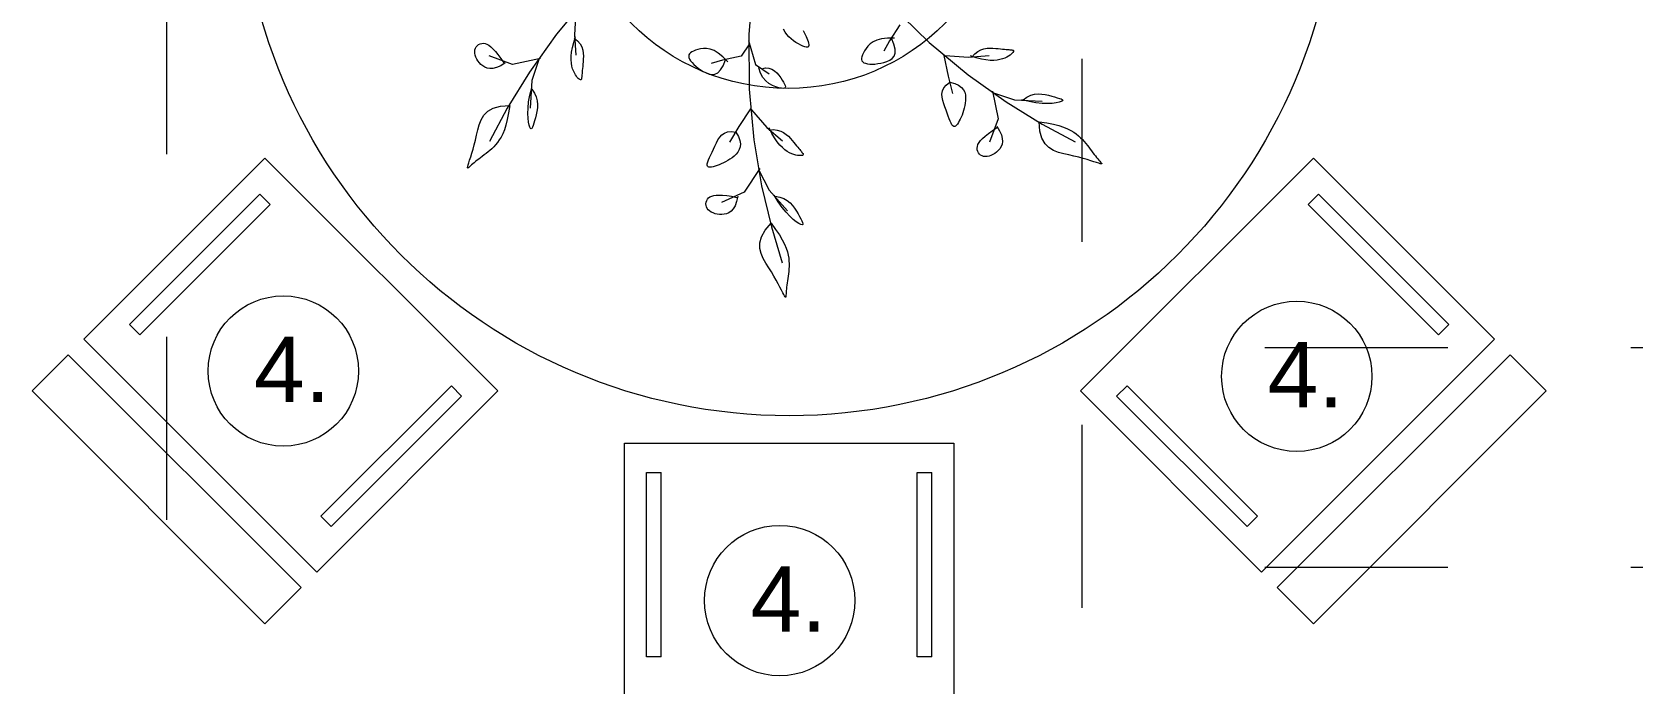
# Model space of a CAD drawing. Header units: centimetres. Extents: x -26724 to 60145, y -23645 to 6771.
# Drawn here: x -19328.5 to -19109.8, y 5575 to 5664.1 of the extents above; entities that cross this region are included whole.
import ezdxf

# ---------------------------------------------------------------- set-up
doc = ezdxf.new("R2010")
doc.units = ezdxf.units.CM
for name, pattern in [('AUSGEZOGEN', [0]), ('DALEKOVOD_VN', [5, 2.5, -2.5]), ('PUNKT2_S9', [0.35, 0.15, -0.1, 0, -0.1])]:
    doc.linetypes.add(name, pattern=pattern)
doc.layers.add('3.IZGLED 2', color=7, linetype='Continuous', lineweight=9, true_color=0x4a4a4a)
for name, color, linetype, lineweight in [('4.KOTE', 88, 'Continuous', 15), ('Moebel', 252, 'PUNKT2_S9', 13), ('namestaj', 8, 'Continuous', 9), ('namjestaj', 150, 'Continuous', 5)]:
    doc.layers.add(name, color=color, linetype=linetype, lineweight=lineweight)
doc.layers.add('pozicije', color=7, linetype='Continuous')
doc.styles.add('0.15', font='arial.ttf', dxfattribs={"height": 0.15})
doc.styles.get("Standard").update_dxf_attribs({"font": 'calibri.ttf'})
doc.dimstyles.new('ja 1 50', dxfattribs={"dimtxt": 10, "dimasz": 5, "dimexe": 5, "dimexo": 5, "dimgap": 1, "dimtad": 1, "dimdec": 0, "dimtxsty": 'Standard', "dimblk": 'ARCHTICK', "dimcen": 2.5, "dimclrd": 256, "dimclrt": 7, "dimadec": 0, "dimazin": 0, "dimtfac": 1, "dimtdec": 0, "dimtix": 1, "dimtmove": 1, "dimatfit": 3, "dimldrblk": 'ARCHTICK', "dimfxl": 10, "dimfxlon": 1, "dimlwd": 0, "dimlwe": 9, "dimarcsym": 0})

# ---------------------------------------------------------------- blocks, each defined once
blk = doc.blocks.new('ggggt')
at = {"layer": 'Moebel', "color": 91, "linetype": 'AUSGEZOGEN', "lineweight": 18, "transparency": 33554687}
for p, q in [((1563.01, 1975.21, 13.5), (1562.36, 1967.21, 13.5)), ((1540.55, 1972.59, 13.5), (1536.11, 1967.26, 13.5)), ((1581.66, 1971.36, 13.5), (1586.99, 1966.12, 13.5)), ((1538.76, 1970.37, 13.5), (1538.56, 1967.17, 13.5)), ((1583.01, 1968.54, 13.5), (1581.61, 1966.33, 13.5)), ((1536.11, 1967.26, 13.5), (1532.41, 1962.06, 13.5)), ((1538.28, 1965.44, 13.5), (1538.46, 1966.14, 13.5)), ((1538.46, 1966.14, 13.5), (1538.72, 1966.92, 13.5)), ((1538.52, 1966.72, 13.5), (1538.98, 1966.34, 13.5)), ((1538.56, 1967.17, 13.5), (1538.76, 1964.38, 13.5)), ((1538.98, 1966.34, 13.5), (1539.32, 1965.93, 13.5)), ((1562.31, 1966.38, 13.5), (1563.3, 1963.13, 13.5)), ((1562.36, 1967.21, 13.5), (1562.43, 1959.74, 13.5)), ((1567.33, 1967.54, 13.5), (1567.12, 1967.92, 13.5)), ((1567.57, 1967.2, 13.5), (1567.33, 1967.54, 13.5)), ((1567.85, 1966.91, 13.5), (1567.57, 1967.2, 13.5)), ((1568.16, 1966.63, 13.5), (1567.85, 1966.91, 13.5)), ((1568.49, 1966.37, 13.5), (1568.16, 1966.63, 13.5)), ((1568.82, 1966.13, 13.5), (1568.49, 1966.37, 13.5)), ((1569.15, 1965.92, 13.5), (1568.82, 1966.13, 13.5)), ((1569.8, 1967.77, 13.5), (1569.94, 1967.49, 13.5)), ((1569.94, 1967.49, 13.5), (1570.07, 1967.22, 13.5)), ((1570.07, 1967.22, 13.5), (1570.19, 1966.96, 13.5)), ((1570.19, 1966.96, 13.5), (1570.29, 1966.71, 13.5)), ((1570.29, 1966.71, 13.5), (1570.39, 1966.47, 13.5)), ((1570.39, 1966.47, 13.5), (1570.47, 1966.25, 13.5)), ((1570.47, 1966.25, 13.5), (1570.53, 1966.05, 13.5)), ((1579.35, 1966.22, 13.5), (1578.94, 1965.94, 13.5)), ((1579.86, 1966.46, 13.5), (1579.35, 1966.22, 13.5)), ((1580.51, 1966.63, 13.5), (1579.86, 1966.46, 13.5)), ((1581.3, 1966.72, 13.5), (1580.51, 1966.63, 13.5)), ((1581.61, 1966.33, 13.5), (1580.81, 1964.93, 13.5)), ((1582.26, 1966.7, 13.5), (1581.3, 1966.72, 13.5)), ((1582.2, 1965.88, 13.5), (1581.86, 1966.7, 13.5)), ((1586.99, 1966.12, 13.5), (1592.32, 1961.68, 13.5)), ((1524.95, 1964.89, 13.5), (1524.97, 1965.12, 13.5)), ((1524.96, 1964.64, 13.5), (1524.95, 1964.89, 13.5)), ((1525.01, 1964.39, 13.5), (1524.96, 1964.64, 13.5)), ((1524.97, 1965.12, 13.5), (1525.04, 1965.34, 13.5)), ((1525.1, 1964.12, 13.5), (1525.01, 1964.39, 13.5)), ((1525.04, 1965.34, 13.5), (1525.15, 1965.53, 13.5)), ((1525.23, 1963.86, 13.5), (1525.1, 1964.12, 13.5)), ((1525.15, 1965.53, 13.5), (1525.3, 1965.7, 13.5)), ((1525.38, 1963.61, 13.5), (1525.23, 1963.86, 13.5)), ((1525.3, 1965.7, 13.5), (1525.47, 1965.83, 13.5)), ((1525.47, 1965.83, 13.5), (1525.67, 1965.93, 13.5)), ((1525.67, 1965.93, 13.5), (1525.89, 1965.99, 13.5)), ((1525.89, 1965.99, 13.5), (1526.12, 1966.01, 13.5)), ((1526.12, 1966.01, 13.5), (1526.36, 1965.97, 13.5)), ((1526.36, 1965.97, 13.5), (1526.61, 1965.89, 13.5)), ((1526.61, 1965.89, 13.5), (1526.86, 1965.75, 13.5)), ((1526.86, 1965.75, 13.5), (1527.14, 1965.54, 13.5)), ((1530.11, 1963.13, 13.5), (1526.91, 1964.32, 13.5)), ((1527.14, 1965.54, 13.5), (1527.43, 1965.27, 13.5)), ((1527.43, 1965.27, 13.5), (1527.75, 1964.91, 13.5)), ((1527.75, 1964.91, 13.5), (1528.1, 1964.48, 13.5)), ((1528.1, 1964.48, 13.5), (1528.48, 1963.95, 13.5)), ((1528.48, 1963.95, 13.5), (1528.91, 1963.33, 13.5)), ((1533.92, 1963.93, 13.5), (1530.11, 1963.13, 13.5)), ((1533.72, 1963.93, 13.5), (1532.72, 1960.93, 13.5)), ((1538.1, 1963.74, 13.5), (1538.11, 1964.24, 13.5)), ((1538.11, 1964.24, 13.5), (1538.17, 1964.8, 13.5)), ((1538.17, 1964.8, 13.5), (1538.28, 1965.44, 13.5)), ((1539.32, 1965.93, 13.5), (1539.55, 1965.51, 13.5)), ((1539.55, 1965.51, 13.5), (1539.69, 1965.08, 13.5)), ((1539.69, 1965.08, 13.5), (1539.76, 1964.66, 13.5)), ((1539.76, 1964.66, 13.5), (1539.78, 1964.24, 13.5)), ((1539.78, 1964.24, 13.5), (1539.77, 1963.85, 13.5)), ((1554.18, 1964.44, 13.5), (1554.16, 1964.27, 13.5)), ((1554.16, 1964.27, 13.5), (1554.19, 1964.08, 13.5)), ((1554.26, 1964.59, 13.5), (1554.18, 1964.44, 13.5)), ((1554.19, 1964.08, 13.5), (1554.28, 1963.86, 13.5)), ((1554.39, 1964.72, 13.5), (1554.26, 1964.59, 13.5)), ((1554.28, 1963.86, 13.5), (1554.42, 1963.63, 13.5)), ((1554.58, 1964.84, 13.5), (1554.39, 1964.72, 13.5)), ((1554.81, 1964.95, 13.5), (1554.58, 1964.84, 13.5)), ((1555.08, 1965.06, 13.5), (1554.81, 1964.95, 13.5)), ((1555.4, 1965.15, 13.5), (1555.08, 1965.06, 13.5)), ((1555.76, 1965.24, 13.5), (1555.4, 1965.15, 13.5)), ((1556.17, 1965.29, 13.5), (1555.76, 1965.24, 13.5)), ((1556.61, 1965.29, 13.5), (1556.17, 1965.29, 13.5)), ((1557.1, 1965.21, 13.5), (1556.61, 1965.29, 13.5)), ((1557.63, 1965.01, 13.5), (1557.1, 1965.21, 13.5)), ((1558.21, 1964.68, 13.5), (1557.63, 1965.01, 13.5)), ((1558.83, 1964.18, 13.5), (1558.21, 1964.68, 13.5)), ((1561.32, 1964.26, 13.5), (1558.77, 1963.69, 13.5)), ((1559.49, 1963.49, 13.5), (1558.83, 1964.18, 13.5)), ((1562.45, 1965.96, 13.5), (1561.32, 1964.26, 13.5)), ((1569.46, 1965.75, 13.5), (1569.15, 1965.92, 13.5)), ((1569.75, 1965.61, 13.5), (1569.46, 1965.75, 13.5)), ((1570.01, 1965.51, 13.5), (1569.75, 1965.61, 13.5)), ((1570.22, 1965.46, 13.5), (1570.01, 1965.51, 13.5)), ((1570.38, 1965.46, 13.5), (1570.22, 1965.46, 13.5)), ((1570.49, 1965.5, 13.5), (1570.38, 1965.46, 13.5)), ((1570.55, 1965.59, 13.5), (1570.49, 1965.5, 13.5)), ((1570.53, 1966.05, 13.5), (1570.57, 1965.86, 13.5)), ((1570.58, 1965.71, 13.5), (1570.55, 1965.59, 13.5)), ((1570.57, 1965.86, 13.5), (1570.58, 1965.71, 13.5)), ((1577.82, 1964.18, 13.5), (1577.78, 1963.97, 13.5)), ((1577.78, 1963.97, 13.5), (1577.78, 1963.78, 13.5)), ((1577.91, 1964.42, 13.5), (1577.82, 1964.18, 13.5)), ((1578.03, 1964.69, 13.5), (1577.91, 1964.42, 13.5)), ((1578.19, 1964.98, 13.5), (1578.03, 1964.69, 13.5)), ((1578.39, 1965.3, 13.5), (1578.19, 1964.98, 13.5)), ((1578.63, 1965.62, 13.5), (1578.39, 1965.3, 13.5)), ((1578.94, 1965.94, 13.5), (1578.63, 1965.62, 13.5)), ((1581.64, 1963.7, 13.5), (1581.97, 1963.94, 13.5)), ((1581.97, 1963.94, 13.5), (1582.22, 1964.26, 13.5)), ((1582.36, 1965.21, 13.5), (1582.2, 1965.88, 13.5)), ((1582.22, 1964.26, 13.5), (1582.36, 1964.68, 13.5)), ((1582.36, 1964.68, 13.5), (1582.36, 1965.21, 13.5)), ((1589, 1964.33, 13.5), (1589.6, 1961.53, 13.5)), ((1589.2, 1964.33, 13.5), (1592.4, 1964.13, 13.5)), ((1592.4, 1964.13, 13.5), (1595.2, 1964.33, 13.5)), ((1593.43, 1964.04, 13.5), (1592.65, 1964.3, 13.5)), ((1592.85, 1964.1, 13.5), (1593.24, 1964.56, 13.5)), ((1593.24, 1964.56, 13.5), (1593.65, 1964.89, 13.5)), ((1594.14, 1963.86, 13.5), (1593.43, 1964.04, 13.5)), ((1593.65, 1964.89, 13.5), (1594.07, 1965.12, 13.5)), ((1594.07, 1965.12, 13.5), (1594.49, 1965.26, 13.5)), ((1594.49, 1965.26, 13.5), (1594.92, 1965.34, 13.5)), ((1594.92, 1965.34, 13.5), (1595.33, 1965.36, 13.5)), ((1595.33, 1965.36, 13.5), (1595.73, 1965.35, 13.5)), ((1595.73, 1965.35, 13.5), (1596.1, 1965.32, 13.5)), ((1596.1, 1965.32, 13.5), (1596.44, 1965.29, 13.5)), ((1596.44, 1965.29, 13.5), (1596.75, 1965.26, 13.5)), ((1597.03, 1963.88, 13.5), (1596.68, 1963.78, 13.5)), ((1596.75, 1965.26, 13.5), (1597.03, 1965.23, 13.5)), ((1597.03, 1965.23, 13.5), (1597.28, 1965.21, 13.5)), ((1597.34, 1964, 13.5), (1597.03, 1963.88, 13.5)), ((1597.28, 1965.21, 13.5), (1597.51, 1965.18, 13.5)), ((1597.62, 1964.12, 13.5), (1597.34, 1964, 13.5)), ((1597.51, 1965.18, 13.5), (1597.71, 1965.16, 13.5)), ((1597.85, 1964.26, 13.5), (1597.62, 1964.12, 13.5)), ((1597.71, 1965.16, 13.5), (1597.89, 1965.15, 13.5)), ((1598.06, 1964.39, 13.5), (1597.85, 1964.26, 13.5)), ((1597.89, 1965.15, 13.5), (1598.05, 1965.13, 13.5)), ((1598.05, 1965.13, 13.5), (1598.19, 1965.12, 13.5)), ((1598.22, 1964.53, 13.5), (1598.06, 1964.39, 13.5)), ((1598.19, 1965.12, 13.5), (1598.31, 1965.11, 13.5)), ((1598.35, 1964.65, 13.5), (1598.22, 1964.53, 13.5)), ((1598.31, 1965.11, 13.5), (1598.41, 1965.09, 13.5)), ((1598.45, 1964.77, 13.5), (1598.35, 1964.65, 13.5)), ((1598.41, 1965.09, 13.5), (1598.48, 1965.07, 13.5)), ((1598.52, 1964.87, 13.5), (1598.45, 1964.77, 13.5)), ((1598.48, 1965.07, 13.5), (1598.53, 1965.04, 13.5)), ((1598.55, 1964.94, 13.5), (1598.52, 1964.87, 13.5)), ((1598.53, 1965.04, 13.5), (1598.55, 1965, 13.5)), ((1598.55, 1965, 13.5), (1598.55, 1964.94, 13.5)), ((1525.57, 1963.36, 13.5), (1525.38, 1963.61, 13.5)), ((1525.79, 1963.13, 13.5), (1525.57, 1963.36, 13.5)), ((1526.04, 1962.91, 13.5), (1525.79, 1963.13, 13.5)), ((1526.32, 1962.73, 13.5), (1526.04, 1962.91, 13.5)), ((1526.64, 1962.61, 13.5), (1526.32, 1962.73, 13.5)), ((1527.01, 1962.55, 13.5), (1526.64, 1962.61, 13.5)), ((1527.43, 1962.58, 13.5), (1527.01, 1962.55, 13.5)), ((1527.92, 1962.7, 13.5), (1527.43, 1962.58, 13.5)), ((1528.48, 1962.95, 13.5), (1527.92, 1962.7, 13.5)), ((1529.11, 1963.33, 13.5), (1528.48, 1962.95, 13.5)), ((1532.41, 1962.06, 13.5), (1529.38, 1957.13, 13.5)), ((1538.14, 1963.29, 13.5), (1538.1, 1963.74, 13.5)), ((1538.21, 1962.89, 13.5), (1538.14, 1963.29, 13.5)), ((1538.31, 1962.54, 13.5), (1538.21, 1962.89, 13.5)), ((1538.42, 1962.23, 13.5), (1538.31, 1962.54, 13.5)), ((1538.55, 1961.96, 13.5), (1538.42, 1962.23, 13.5)), ((1538.68, 1961.72, 13.5), (1538.55, 1961.96, 13.5)), ((1538.82, 1961.52, 13.5), (1538.68, 1961.72, 13.5)), ((1539.57, 1961.69, 13.5), (1539.56, 1961.53, 13.5)), ((1539.59, 1961.87, 13.5), (1539.57, 1961.69, 13.5)), ((1539.61, 1962.07, 13.5), (1539.59, 1961.87, 13.5)), ((1539.63, 1962.29, 13.5), (1539.61, 1962.07, 13.5)), ((1539.66, 1962.55, 13.5), (1539.63, 1962.29, 13.5)), ((1539.68, 1962.83, 13.5), (1539.66, 1962.55, 13.5)), ((1539.71, 1963.14, 13.5), (1539.68, 1962.83, 13.5)), ((1539.74, 1963.48, 13.5), (1539.71, 1963.14, 13.5)), ((1539.77, 1963.85, 13.5), (1539.74, 1963.48, 13.5)), ((1554.42, 1963.63, 13.5), (1554.62, 1963.38, 13.5)), ((1554.62, 1963.38, 13.5), (1554.86, 1963.13, 13.5)), ((1554.86, 1963.13, 13.5), (1555.14, 1962.87, 13.5)), ((1555.14, 1962.87, 13.5), (1555.45, 1962.62, 13.5)), ((1555.45, 1962.62, 13.5), (1555.79, 1962.38, 13.5)), ((1555.79, 1962.38, 13.5), (1556.16, 1962.16, 13.5)), ((1556.16, 1962.16, 13.5), (1556.54, 1961.96, 13.5)), ((1556.54, 1961.96, 13.5), (1556.94, 1961.81, 13.5)), ((1556.94, 1961.81, 13.5), (1557.34, 1961.74, 13.5)), ((1558.77, 1963.69, 13.5), (1557.22, 1963.27, 13.5)), ((1557.34, 1961.74, 13.5), (1557.74, 1961.79, 13.5)), ((1557.74, 1961.79, 13.5), (1558.13, 1961.99, 13.5)), ((1558.13, 1961.99, 13.5), (1558.51, 1962.37, 13.5)), ((1558.51, 1962.37, 13.5), (1558.88, 1962.95, 13.5)), ((1558.88, 1962.95, 13.5), (1559.21, 1963.77, 13.5)), ((1563.3, 1963.13, 13.5), (1565.14, 1961.86, 13.5)), ((1563.96, 1961.92, 13.5), (1563.74, 1962.65, 13.5)), ((1564.28, 1961.33, 13.5), (1563.96, 1961.92, 13.5)), ((1564.16, 1962.51, 13.5), (1564.67, 1962.64, 13.5)), ((1564.67, 1962.64, 13.5), (1565.12, 1962.62, 13.5)), ((1565.12, 1962.62, 13.5), (1565.53, 1962.49, 13.5)), ((1565.53, 1962.49, 13.5), (1565.89, 1962.26, 13.5)), ((1565.89, 1962.26, 13.5), (1566.21, 1961.97, 13.5)), ((1566.21, 1961.97, 13.5), (1566.49, 1961.64, 13.5)), ((1577.78, 1963.78, 13.5), (1577.83, 1963.61, 13.5)), ((1577.83, 1963.61, 13.5), (1577.93, 1963.48, 13.5)), ((1577.93, 1963.48, 13.5), (1578.09, 1963.36, 13.5)), ((1578.09, 1963.36, 13.5), (1578.31, 1963.28, 13.5)), ((1578.31, 1963.28, 13.5), (1578.58, 1963.21, 13.5)), ((1578.58, 1963.21, 13.5), (1578.89, 1963.18, 13.5)), ((1578.89, 1963.18, 13.5), (1579.23, 1963.17, 13.5)), ((1579.23, 1963.17, 13.5), (1579.61, 1963.18, 13.5)), ((1579.61, 1963.18, 13.5), (1580.01, 1963.23, 13.5)), ((1580.01, 1963.23, 13.5), (1580.42, 1963.3, 13.5)), ((1580.42, 1963.3, 13.5), (1580.84, 1963.4, 13.5)), ((1580.84, 1963.4, 13.5), (1581.25, 1963.53, 13.5)), ((1581.25, 1963.53, 13.5), (1581.64, 1963.7, 13.5)), ((1592.32, 1961.68, 13.5), (1597.51, 1957.99, 13.5)), ((1594.77, 1963.74, 13.5), (1594.14, 1963.86, 13.5)), ((1595.34, 1963.68, 13.5), (1594.77, 1963.74, 13.5)), ((1595.84, 1963.68, 13.5), (1595.34, 1963.68, 13.5)), ((1596.28, 1963.71, 13.5), (1595.84, 1963.68, 13.5)), ((1596.68, 1963.78, 13.5), (1596.28, 1963.71, 13.5)), ((1532.47, 1958.92, 13.5), (1532.72, 1959.93, 13.5)), ((1532.72, 1960.93, 13.5), (1532.52, 1957.13, 13.5)), ((1532.72, 1959.73, 13.5), (1533.1, 1959.2, 13.5)), ((1538.95, 1961.35, 13.5), (1538.82, 1961.52, 13.5)), ((1539.08, 1961.22, 13.5), (1538.95, 1961.35, 13.5)), ((1539.19, 1961.13, 13.5), (1539.08, 1961.22, 13.5)), ((1539.29, 1961.06, 13.5), (1539.19, 1961.13, 13.5)), ((1539.37, 1961.03, 13.5), (1539.29, 1961.06, 13.5)), ((1539.43, 1961.02, 13.5), (1539.37, 1961.03, 13.5)), ((1539.47, 1961.04, 13.5), (1539.43, 1961.02, 13.5)), ((1539.5, 1961.09, 13.5), (1539.47, 1961.04, 13.5)), ((1539.52, 1961.17, 13.5), (1539.5, 1961.09, 13.5)), ((1539.54, 1961.27, 13.5), (1539.52, 1961.17, 13.5)), ((1539.55, 1961.39, 13.5), (1539.54, 1961.27, 13.5)), ((1539.56, 1961.53, 13.5), (1539.55, 1961.39, 13.5)), ((1562.43, 1959.74, 13.5), (1563.06, 1952.83, 13.5)), ((1564.68, 1960.86, 13.5), (1564.28, 1961.33, 13.5)), ((1565.13, 1960.5, 13.5), (1564.68, 1960.86, 13.5)), ((1565.59, 1960.23, 13.5), (1565.13, 1960.5, 13.5)), ((1566.05, 1960.04, 13.5), (1565.59, 1960.23, 13.5)), ((1566.47, 1959.93, 13.5), (1566.05, 1960.04, 13.5)), ((1566.82, 1959.87, 13.5), (1566.47, 1959.93, 13.5)), ((1566.49, 1961.64, 13.5), (1566.73, 1961.3, 13.5)), ((1566.73, 1961.3, 13.5), (1566.94, 1960.98, 13.5)), ((1567.09, 1959.85, 13.5), (1566.82, 1959.87, 13.5)), ((1566.94, 1960.98, 13.5), (1567.12, 1960.69, 13.5)), ((1567.26, 1959.88, 13.5), (1567.09, 1959.85, 13.5)), ((1567.12, 1960.69, 13.5), (1567.26, 1960.44, 13.5)), ((1567.26, 1960.44, 13.5), (1567.35, 1960.24, 13.5)), ((1567.36, 1959.96, 13.5), (1567.26, 1959.88, 13.5)), ((1567.35, 1960.24, 13.5), (1567.39, 1960.08, 13.5)), ((1567.39, 1960.08, 13.5), (1567.36, 1959.96, 13.5)), ((1588.76, 1959.07, 13.5), (1588.82, 1959.5, 13.5)), ((1588.82, 1959.5, 13.5), (1589.01, 1959.91, 13.5)), ((1589.01, 1959.91, 13.5), (1589.35, 1960.31, 13.5)), ((1589.35, 1960.31, 13.5), (1589.85, 1960.69, 13.5)), ((1589.6, 1961.53, 13.5), (1590.2, 1959.13, 13.5)), ((1589.85, 1960.69, 13.5), (1590.52, 1960.51, 13.5)), ((1589.85, 1960.69, 13.5), (1589.85, 1960.69, 13.5)), ((1590.52, 1960.51, 13.5), (1591.04, 1960.27, 13.5)), ((1591.04, 1960.27, 13.5), (1591.42, 1959.99, 13.5)), ((1591.42, 1959.99, 13.5), (1591.69, 1959.67, 13.5)), ((1591.69, 1959.67, 13.5), (1591.87, 1959.32, 13.5)), ((1595.65, 1959.49, 13.5), (1596.45, 1955.69, 13.5)), ((1527.46, 1957.16, 13.5), (1528.44, 1957.43, 13.5)), ((1528.44, 1957.43, 13.5), (1529.71, 1957.53, 13.5)), ((1529.71, 1957.53, 13.5), (1529.55, 1956.49, 13.5)), ((1529.71, 1957.53, 13.5), (1529.71, 1957.53, 13.5)), ((1532.22, 1957.15, 13.5), (1532.3, 1957.99, 13.5)), ((1532.3, 1957.99, 13.5), (1532.47, 1958.92, 13.5)), ((1533.1, 1959.2, 13.5), (1533.34, 1958.68, 13.5)), ((1533.34, 1958.68, 13.5), (1533.48, 1958.17, 13.5)), ((1533.48, 1958.17, 13.5), (1533.53, 1957.67, 13.5)), ((1533.53, 1957.67, 13.5), (1533.51, 1957.18, 13.5)), ((1588.78, 1958.64, 13.5), (1588.76, 1959.07, 13.5)), ((1588.88, 1958.2, 13.5), (1588.78, 1958.64, 13.5)), ((1589.01, 1957.76, 13.5), (1588.88, 1958.2, 13.5)), ((1589.17, 1957.32, 13.5), (1589.01, 1957.76, 13.5)), ((1589.32, 1956.89, 13.5), (1589.17, 1957.32, 13.5)), ((1591.89, 1957.49, 13.5), (1591.81, 1957.15, 13.5)), ((1591.87, 1959.32, 13.5), (1591.96, 1958.95, 13.5)), ((1591.95, 1957.84, 13.5), (1591.89, 1957.49, 13.5)), ((1591.99, 1958.21, 13.5), (1591.95, 1957.84, 13.5)), ((1591.96, 1958.95, 13.5), (1591.99, 1958.58, 13.5)), ((1591.99, 1958.58, 13.5), (1591.99, 1958.21, 13.5)), ((1595.65, 1959.29, 13.5), (1598.65, 1958.29, 13.5)), ((1597.51, 1957.99, 13.5), (1602.44, 1954.96, 13.5)), ((1598.65, 1958.29, 13.5), (1602.45, 1958.09, 13.5)), ((1600.66, 1958.04, 13.5), (1599.65, 1958.29, 13.5)), ((1599.85, 1958.29, 13.5), (1600.37, 1958.67, 13.5)), ((1600.37, 1958.67, 13.5), (1600.89, 1958.92, 13.5)), ((1601.59, 1957.88, 13.5), (1600.66, 1958.04, 13.5)), ((1600.89, 1958.92, 13.5), (1601.41, 1959.06, 13.5)), ((1601.41, 1959.06, 13.5), (1601.91, 1959.1, 13.5)), ((1602.43, 1957.79, 13.5), (1601.59, 1957.88, 13.5)), ((1601.91, 1959.1, 13.5), (1602.4, 1959.08, 13.5)), ((1602.4, 1959.08, 13.5), (1602.87, 1959.01, 13.5)), ((1603.17, 1957.77, 13.5), (1602.43, 1957.79, 13.5)), ((1602.87, 1959.01, 13.5), (1603.32, 1958.91, 13.5)), ((1603.81, 1957.8, 13.5), (1603.17, 1957.77, 13.5)), ((1603.32, 1958.91, 13.5), (1603.75, 1958.79, 13.5)), ((1603.75, 1958.79, 13.5), (1604.14, 1958.68, 13.5)), ((1604.34, 1957.86, 13.5), (1603.81, 1957.8, 13.5)), ((1604.14, 1958.68, 13.5), (1604.5, 1958.58, 13.5)), ((1604.76, 1957.95, 13.5), (1604.34, 1957.86, 13.5)), ((1604.5, 1958.58, 13.5), (1604.8, 1958.49, 13.5)), ((1605.05, 1958.04, 13.5), (1604.76, 1957.95, 13.5)), ((1604.8, 1958.49, 13.5), (1605.03, 1958.4, 13.5)), ((1605.03, 1958.4, 13.5), (1605.19, 1958.31, 13.5)), ((1605.21, 1958.13, 13.5), (1605.05, 1958.04, 13.5)), ((1605.19, 1958.31, 13.5), (1605.25, 1958.22, 13.5)), ((1605.25, 1958.22, 13.5), (1605.21, 1958.13, 13.5)), ((1525.54, 1954.89, 13.5), (1525.8, 1955.57, 13.5)), ((1525.8, 1955.57, 13.5), (1526.18, 1956.2, 13.5)), ((1526.18, 1956.2, 13.5), (1526.72, 1956.73, 13.5)), ((1526.72, 1956.73, 13.5), (1527.46, 1957.16, 13.5)), ((1529.38, 1957.13, 13.5), (1526.96, 1952.6, 13.5)), ((1529.38, 1955.59, 13.5), (1529.18, 1954.84, 13.5)), ((1529.55, 1956.49, 13.5), (1529.38, 1955.59, 13.5)), ((1532.2, 1956.4, 13.5), (1532.22, 1957.15, 13.5)), ((1532.22, 1955.76, 13.5), (1532.2, 1956.4, 13.5)), ((1532.29, 1955.23, 13.5), (1532.22, 1955.76, 13.5)), ((1532.37, 1954.82, 13.5), (1532.29, 1955.23, 13.5)), ((1533.11, 1955.43, 13.5), (1533.01, 1955.08, 13.5)), ((1533.22, 1955.83, 13.5), (1533.11, 1955.43, 13.5)), ((1533.33, 1956.25, 13.5), (1533.22, 1955.83, 13.5)), ((1533.43, 1956.71, 13.5), (1533.33, 1956.25, 13.5)), ((1533.51, 1957.18, 13.5), (1533.43, 1956.71, 13.5)), ((1562.59, 1957.05, 13.5), (1561.03, 1954.64, 13.5)), ((1562.73, 1956.9, 13.5), (1564.85, 1954.5, 13.5)), ((1589.47, 1956.47, 13.5), (1589.32, 1956.89, 13.5)), ((1589.61, 1956.06, 13.5), (1589.47, 1956.47, 13.5)), ((1589.74, 1955.7, 13.5), (1589.61, 1956.06, 13.5)), ((1589.87, 1955.37, 13.5), (1589.74, 1955.7, 13.5)), ((1590, 1955.09, 13.5), (1589.87, 1955.37, 13.5)), ((1591, 1955.17, 13.5), (1590.88, 1954.97, 13.5)), ((1591.13, 1955.4, 13.5), (1591, 1955.17, 13.5)), ((1591.25, 1955.65, 13.5), (1591.13, 1955.4, 13.5)), ((1591.38, 1955.92, 13.5), (1591.25, 1955.65, 13.5)), ((1591.5, 1956.21, 13.5), (1591.38, 1955.92, 13.5)), ((1591.61, 1956.51, 13.5), (1591.5, 1956.21, 13.5)), ((1591.72, 1956.82, 13.5), (1591.61, 1956.51, 13.5)), ((1591.81, 1957.15, 13.5), (1591.72, 1956.82, 13.5)), ((1596.45, 1955.69, 13.5), (1595.25, 1952.48, 13.5)), ((1602.05, 1955.29, 13.5), (1603.09, 1955.13, 13.5)), ((1602.15, 1954.02, 13.5), (1602.05, 1955.29, 13.5)), ((1602.05, 1955.29, 13.5), (1602.05, 1955.29, 13.5)), ((1603.09, 1955.13, 13.5), (1603.98, 1954.95, 13.5)), ((1525.03, 1952.78, 13.5), (1525.19, 1953.46, 13.5)), ((1525.19, 1953.46, 13.5), (1525.35, 1954.17, 13.5)), ((1525.35, 1954.17, 13.5), (1525.54, 1954.89, 13.5)), ((1528.53, 1953.2, 13.5), (1528.29, 1952.81, 13.5)), ((1528.76, 1953.66, 13.5), (1528.53, 1953.2, 13.5)), ((1528.98, 1954.2, 13.5), (1528.76, 1953.66, 13.5)), ((1529.18, 1954.84, 13.5), (1528.98, 1954.2, 13.5)), ((1532.47, 1954.53, 13.5), (1532.37, 1954.82, 13.5)), ((1532.56, 1954.37, 13.5), (1532.47, 1954.53, 13.5)), ((1532.65, 1954.32, 13.5), (1532.56, 1954.37, 13.5)), ((1532.73, 1954.39, 13.5), (1532.65, 1954.32, 13.5)), ((1532.82, 1954.54, 13.5), (1532.73, 1954.39, 13.5)), ((1532.91, 1954.78, 13.5), (1532.82, 1954.54, 13.5)), ((1533.01, 1955.08, 13.5), (1532.91, 1954.78, 13.5)), ((1558.16, 1952.8, 13.5), (1558.41, 1953.18, 13.5)), ((1558.41, 1953.18, 13.5), (1558.69, 1953.5, 13.5)), ((1558.69, 1953.5, 13.5), (1559.04, 1953.75, 13.5)), ((1559.04, 1953.75, 13.5), (1559.47, 1953.91, 13.5)), ((1559.47, 1953.91, 13.5), (1559.99, 1953.96, 13.5)), ((1561.03, 1954.64, 13.5), (1559.75, 1952.52, 13.5)), ((1559.99, 1953.96, 13.5), (1560.62, 1953.87, 13.5)), ((1560.62, 1953.87, 13.5), (1560.96, 1953.27, 13.5)), ((1560.62, 1953.87, 13.5), (1560.62, 1953.87, 13.5)), ((1560.96, 1953.27, 13.5), (1561.16, 1952.74, 13.5)), ((1564.85, 1954.5, 13.5), (1566.97, 1952.66, 13.5)), ((1565.51, 1953.7, 13.5), (1565.14, 1954.44, 13.5)), ((1565.14, 1954.16, 13.5), (1565.74, 1954.21, 13.5)), ((1565.88, 1953.08, 13.5), (1565.51, 1953.7, 13.5)), ((1565.74, 1954.21, 13.5), (1566.27, 1954.16, 13.5)), ((1566.25, 1952.55, 13.5), (1565.88, 1953.08, 13.5)), ((1566.27, 1954.16, 13.5), (1566.73, 1954.02, 13.5)), ((1566.73, 1954.02, 13.5), (1567.13, 1953.82, 13.5)), ((1567.13, 1953.82, 13.5), (1567.48, 1953.57, 13.5)), ((1567.48, 1953.57, 13.5), (1567.79, 1953.3, 13.5)), ((1567.79, 1953.3, 13.5), (1568.06, 1953.01, 13.5)), ((1568.06, 1953.01, 13.5), (1568.3, 1952.72, 13.5)), ((1590.13, 1954.87, 13.5), (1590, 1955.09, 13.5)), ((1590.25, 1954.72, 13.5), (1590.13, 1954.87, 13.5)), ((1590.38, 1954.64, 13.5), (1590.25, 1954.72, 13.5)), ((1590.5, 1954.64, 13.5), (1590.38, 1954.64, 13.5)), ((1590.63, 1954.7, 13.5), (1590.5, 1954.64, 13.5)), ((1590.75, 1954.81, 13.5), (1590.63, 1954.7, 13.5)), ((1590.88, 1954.97, 13.5), (1590.75, 1954.81, 13.5)), ((1594.03, 1952.71, 13.5), (1594.31, 1953, 13.5)), ((1594.31, 1953, 13.5), (1594.66, 1953.32, 13.5)), ((1594.66, 1953.32, 13.5), (1595.1, 1953.67, 13.5)), ((1595.1, 1953.67, 13.5), (1595.63, 1954.06, 13.5)), ((1595.63, 1954.06, 13.5), (1596.25, 1954.49, 13.5)), ((1596.25, 1954.69, 13.5), (1596.63, 1954.05, 13.5)), ((1596.63, 1954.05, 13.5), (1596.87, 1953.49, 13.5)), ((1596.87, 1953.49, 13.5), (1597, 1953.01, 13.5)), ((1597, 1953.01, 13.5), (1597.02, 1952.58, 13.5)), ((1602.42, 1953.03, 13.5), (1602.15, 1954.02, 13.5)), ((1602.84, 1952.29, 13.5), (1602.42, 1953.03, 13.5)), ((1602.44, 1954.96, 13.5), (1606.97, 1952.53, 13.5)), ((1603.98, 1954.95, 13.5), (1604.74, 1954.76, 13.5)), ((1604.74, 1954.76, 13.5), (1605.38, 1954.55, 13.5)), ((1605.38, 1954.55, 13.5), (1605.92, 1954.33, 13.5)), ((1605.92, 1954.33, 13.5), (1606.38, 1954.1, 13.5)), ((1606.38, 1954.1, 13.5), (1606.77, 1953.87, 13.5)), ((1606.77, 1953.87, 13.5), (1607.11, 1953.62, 13.5)), ((1607.11, 1953.62, 13.5), (1607.42, 1953.36, 13.5)), ((1607.42, 1953.36, 13.5), (1607.7, 1953.11, 13.5)), ((1607.7, 1953.11, 13.5), (1607.96, 1952.85, 13.5)), ((1524.38, 1950.49, 13.5), (1524.53, 1950.98, 13.5)), ((1524.53, 1950.98, 13.5), (1524.7, 1951.53, 13.5)), ((1524.7, 1951.53, 13.5), (1524.86, 1952.13, 13.5)), ((1524.86, 1952.13, 13.5), (1525.03, 1952.78, 13.5)), ((1526.23, 1950.75, 13.5), (1525.97, 1950.56, 13.5)), ((1526.49, 1950.95, 13.5), (1526.23, 1950.75, 13.5)), ((1526.75, 1951.16, 13.5), (1526.49, 1950.95, 13.5)), ((1527.01, 1951.38, 13.5), (1526.75, 1951.16, 13.5)), ((1527.27, 1951.61, 13.5), (1527.01, 1951.38, 13.5)), ((1527.53, 1951.87, 13.5), (1527.27, 1951.61, 13.5)), ((1527.79, 1952.15, 13.5), (1527.53, 1951.87, 13.5)), ((1528.04, 1952.46, 13.5), (1527.79, 1952.15, 13.5)), ((1528.29, 1952.81, 13.5), (1528.04, 1952.46, 13.5)), ((1557, 1950.42, 13.5), (1557.17, 1950.77, 13.5)), ((1557.17, 1950.77, 13.5), (1557.35, 1951.15, 13.5)), ((1557.35, 1951.15, 13.5), (1557.55, 1951.56, 13.5)), ((1557.55, 1951.56, 13.5), (1557.75, 1951.97, 13.5)), ((1557.75, 1951.97, 13.5), (1557.95, 1952.39, 13.5)), ((1557.95, 1952.39, 13.5), (1558.16, 1952.8, 13.5)), ((1560.64, 1950.86, 13.5), (1560.37, 1950.61, 13.5)), ((1560.88, 1951.15, 13.5), (1560.64, 1950.86, 13.5)), ((1561.07, 1951.48, 13.5), (1560.88, 1951.15, 13.5)), ((1561.19, 1951.85, 13.5), (1561.07, 1951.48, 13.5)), ((1561.16, 1952.74, 13.5), (1561.23, 1952.26, 13.5)), ((1561.23, 1952.26, 13.5), (1561.19, 1951.85, 13.5)), ((1563.06, 1952.83, 13.5), (1564.12, 1946.54, 13.5)), ((1566.61, 1952.11, 13.5), (1566.25, 1952.55, 13.5)), ((1566.96, 1951.75, 13.5), (1566.61, 1952.11, 13.5)), ((1567.3, 1951.46, 13.5), (1566.96, 1951.75, 13.5)), ((1567.63, 1951.23, 13.5), (1567.3, 1951.46, 13.5)), ((1567.95, 1951.05, 13.5), (1567.63, 1951.23, 13.5)), ((1568.25, 1950.91, 13.5), (1567.95, 1951.05, 13.5)), ((1568.53, 1950.81, 13.5), (1568.25, 1950.91, 13.5)), ((1568.3, 1952.72, 13.5), (1568.52, 1952.46, 13.5)), ((1568.52, 1952.46, 13.5), (1568.72, 1952.22, 13.5)), ((1568.79, 1950.73, 13.5), (1568.53, 1950.81, 13.5)), ((1568.72, 1952.22, 13.5), (1568.9, 1952.01, 13.5)), ((1568.9, 1952.01, 13.5), (1569.06, 1951.81, 13.5)), ((1569.06, 1951.81, 13.5), (1569.2, 1951.63, 13.5)), ((1569.2, 1951.63, 13.5), (1569.33, 1951.48, 13.5)), ((1569.33, 1951.48, 13.5), (1569.45, 1951.34, 13.5)), ((1569.45, 1951.34, 13.5), (1569.55, 1951.22, 13.5)), ((1569.55, 1951.22, 13.5), (1569.64, 1951.11, 13.5)), ((1569.64, 1951.11, 13.5), (1569.72, 1951.02, 13.5)), ((1569.72, 1951.02, 13.5), (1569.78, 1950.94, 13.5)), ((1569.82, 1950.76, 13.5), (1569.77, 1950.73, 13.5)), ((1569.78, 1950.94, 13.5), (1569.82, 1950.87, 13.5)), ((1569.82, 1950.87, 13.5), (1569.83, 1950.81, 13.5)), ((1569.83, 1950.81, 13.5), (1569.82, 1950.76, 13.5)), ((1593.57, 1951.69, 13.5), (1593.6, 1951.93, 13.5)), ((1593.59, 1951.46, 13.5), (1593.57, 1951.69, 13.5)), ((1593.65, 1951.24, 13.5), (1593.59, 1951.46, 13.5)), ((1593.6, 1951.93, 13.5), (1593.68, 1952.18, 13.5)), ((1593.74, 1951.05, 13.5), (1593.65, 1951.24, 13.5)), ((1593.68, 1952.18, 13.5), (1593.83, 1952.44, 13.5)), ((1593.88, 1950.87, 13.5), (1593.74, 1951.05, 13.5)), ((1593.83, 1952.44, 13.5), (1594.03, 1952.71, 13.5)), ((1594.04, 1950.73, 13.5), (1593.88, 1950.87, 13.5)), ((1595.71, 1950.8, 13.5), (1595.45, 1950.67, 13.5)), ((1595.97, 1950.96, 13.5), (1595.71, 1950.8, 13.5)), ((1596.22, 1951.15, 13.5), (1595.97, 1950.96, 13.5)), ((1596.45, 1951.37, 13.5), (1596.22, 1951.15, 13.5)), ((1596.66, 1951.61, 13.5), (1596.45, 1951.37, 13.5)), ((1596.84, 1951.89, 13.5), (1596.66, 1951.61, 13.5)), ((1596.97, 1952.21, 13.5), (1596.84, 1951.89, 13.5)), ((1597.02, 1952.58, 13.5), (1596.97, 1952.21, 13.5)), ((1603.38, 1951.76, 13.5), (1602.84, 1952.29, 13.5)), ((1604.01, 1951.38, 13.5), (1603.38, 1951.76, 13.5)), ((1604.69, 1951.11, 13.5), (1604.01, 1951.38, 13.5)), ((1605.4, 1950.92, 13.5), (1604.69, 1951.11, 13.5)), ((1606.11, 1950.76, 13.5), (1605.4, 1950.92, 13.5)), ((1606.79, 1950.6, 13.5), (1606.11, 1950.76, 13.5)), ((1607.96, 1952.85, 13.5), (1608.2, 1952.58, 13.5)), ((1608.2, 1952.58, 13.5), (1608.42, 1952.32, 13.5)), ((1608.42, 1952.32, 13.5), (1608.62, 1952.06, 13.5)), ((1608.62, 1952.06, 13.5), (1608.82, 1951.8, 13.5)), ((1608.82, 1951.8, 13.5), (1609.01, 1951.55, 13.5)), ((1609.01, 1951.55, 13.5), (1609.2, 1951.3, 13.5)), ((1609.2, 1951.3, 13.5), (1609.38, 1951.06, 13.5)), ((1609.38, 1951.06, 13.5), (1609.55, 1950.83, 13.5)), ((1609.55, 1950.83, 13.5), (1609.72, 1950.62, 13.5)), ((1523.95, 1949.05, 13.5), (1523.98, 1949.19, 13.5)), ((1523.95, 1948.98, 13.5), (1523.95, 1949.05, 13.5)), ((1523.98, 1948.96, 13.5), (1523.95, 1948.98, 13.5)), ((1523.98, 1949.19, 13.5), (1524.04, 1949.4, 13.5)), ((1524.03, 1948.99, 13.5), (1523.98, 1948.96, 13.5)), ((1524.11, 1949.05, 13.5), (1524.03, 1948.99, 13.5)), ((1524.04, 1949.4, 13.5), (1524.13, 1949.69, 13.5)), ((1524.21, 1949.15, 13.5), (1524.11, 1949.05, 13.5)), ((1524.13, 1949.69, 13.5), (1524.24, 1950.05, 13.5)), ((1524.34, 1949.27, 13.5), (1524.21, 1949.15, 13.5)), ((1524.24, 1950.05, 13.5), (1524.38, 1950.49, 13.5)), ((1524.49, 1949.4, 13.5), (1524.34, 1949.27, 13.5)), ((1524.66, 1949.54, 13.5), (1524.49, 1949.4, 13.5)), ((1524.84, 1949.69, 13.5), (1524.66, 1949.54, 13.5)), ((1525.04, 1949.85, 13.5), (1524.84, 1949.69, 13.5)), ((1525.26, 1950.02, 13.5), (1525.04, 1949.85, 13.5)), ((1525.49, 1950.2, 13.5), (1525.26, 1950.02, 13.5)), ((1525.73, 1950.38, 13.5), (1525.49, 1950.2, 13.5)), ((1525.97, 1950.56, 13.5), (1525.73, 1950.38, 13.5)), ((1556.67, 1949.37, 13.5), (1556.69, 1949.56, 13.5)), ((1556.71, 1949.22, 13.5), (1556.67, 1949.37, 13.5)), ((1556.69, 1949.56, 13.5), (1556.76, 1949.8, 13.5)), ((1556.8, 1949.13, 13.5), (1556.71, 1949.22, 13.5)), ((1556.76, 1949.8, 13.5), (1556.86, 1950.09, 13.5)), ((1556.92, 1949.09, 13.5), (1556.8, 1949.13, 13.5)), ((1556.86, 1950.09, 13.5), (1557, 1950.42, 13.5)), ((1557.09, 1949.08, 13.5), (1556.92, 1949.09, 13.5)), ((1557.29, 1949.1, 13.5), (1557.09, 1949.08, 13.5)), ((1557.52, 1949.15, 13.5), (1557.29, 1949.1, 13.5)), ((1557.77, 1949.23, 13.5), (1557.52, 1949.15, 13.5)), ((1558.04, 1949.32, 13.5), (1557.77, 1949.23, 13.5)), ((1558.32, 1949.42, 13.5), (1558.04, 1949.32, 13.5)), ((1558.61, 1949.54, 13.5), (1558.32, 1949.42, 13.5)), ((1558.9, 1949.67, 13.5), (1558.61, 1949.54, 13.5)), ((1559.2, 1949.82, 13.5), (1558.9, 1949.67, 13.5)), ((1559.5, 1949.98, 13.5), (1559.2, 1949.82, 13.5)), ((1559.79, 1950.17, 13.5), (1559.5, 1949.98, 13.5)), ((1560.08, 1950.38, 13.5), (1559.79, 1950.17, 13.5)), ((1560.37, 1950.61, 13.5), (1560.08, 1950.38, 13.5)), ((1563.87, 1948.92, 13.5), (1561.74, 1945.67, 13.5)), ((1563.72, 1948.78, 13.5), (1565.14, 1945.95, 13.5)), ((1569.03, 1950.69, 13.5), (1568.79, 1950.73, 13.5)), ((1569.24, 1950.67, 13.5), (1569.03, 1950.69, 13.5)), ((1569.43, 1950.66, 13.5), (1569.24, 1950.67, 13.5)), ((1569.58, 1950.67, 13.5), (1569.43, 1950.66, 13.5)), ((1569.69, 1950.7, 13.5), (1569.58, 1950.67, 13.5)), ((1569.77, 1950.73, 13.5), (1569.69, 1950.7, 13.5)), ((1594.24, 1950.62, 13.5), (1594.04, 1950.73, 13.5)), ((1594.45, 1950.55, 13.5), (1594.24, 1950.62, 13.5)), ((1594.68, 1950.52, 13.5), (1594.45, 1950.55, 13.5)), ((1594.93, 1950.53, 13.5), (1594.68, 1950.52, 13.5)), ((1595.19, 1950.58, 13.5), (1594.93, 1950.53, 13.5)), ((1595.45, 1950.67, 13.5), (1595.19, 1950.58, 13.5)), ((1607.44, 1950.44, 13.5), (1606.79, 1950.6, 13.5)), ((1608.04, 1950.27, 13.5), (1607.44, 1950.44, 13.5)), ((1608.59, 1950.11, 13.5), (1608.04, 1950.27, 13.5)), ((1609.09, 1949.96, 13.5), (1608.59, 1950.11, 13.5)), ((1609.52, 1949.82, 13.5), (1609.09, 1949.96, 13.5)), ((1609.89, 1949.7, 13.5), (1609.52, 1949.82, 13.5)), ((1609.72, 1950.62, 13.5), (1609.88, 1950.42, 13.5)), ((1609.88, 1950.42, 13.5), (1610.04, 1950.23, 13.5)), ((1610.18, 1949.61, 13.5), (1609.89, 1949.7, 13.5)), ((1610.04, 1950.23, 13.5), (1610.18, 1950.06, 13.5)), ((1610.18, 1950.06, 13.5), (1610.31, 1949.91, 13.5)), ((1610.39, 1949.55, 13.5), (1610.18, 1949.61, 13.5)), ((1610.31, 1949.91, 13.5), (1610.43, 1949.79, 13.5)), ((1610.53, 1949.52, 13.5), (1610.39, 1949.55, 13.5)), ((1610.43, 1949.79, 13.5), (1610.52, 1949.68, 13.5)), ((1610.52, 1949.68, 13.5), (1610.59, 1949.6, 13.5)), ((1610.6, 1949.52, 13.5), (1610.53, 1949.52, 13.5)), ((1610.59, 1949.6, 13.5), (1610.62, 1949.55, 13.5)), ((1610.62, 1949.55, 13.5), (1610.6, 1949.52, 13.5)), ((1564.12, 1946.54, 13.5), (1565.46, 1940.91, 13.5)), ((1556.52, 1944.08, 13.5), (1556.55, 1944.3, 13.5)), ((1556.55, 1944.3, 13.5), (1556.62, 1944.51, 13.5)), ((1556.62, 1944.51, 13.5), (1556.73, 1944.7, 13.5)), ((1556.73, 1944.7, 13.5), (1556.88, 1944.88, 13.5)), ((1556.88, 1944.88, 13.5), (1557.07, 1945.03, 13.5)), ((1557.07, 1945.03, 13.5), (1557.31, 1945.14, 13.5)), ((1557.31, 1945.14, 13.5), (1557.59, 1945.23, 13.5)), ((1557.59, 1945.23, 13.5), (1557.92, 1945.27, 13.5)), ((1557.92, 1945.27, 13.5), (1558.33, 1945.28, 13.5)), ((1558.33, 1945.28, 13.5), (1558.8, 1945.26, 13.5)), ((1561.74, 1945.67, 13.5), (1558.63, 1944.25, 13.5)), ((1558.8, 1945.26, 13.5), (1559.36, 1945.2, 13.5)), ((1559.36, 1945.2, 13.5), (1560.01, 1945.1, 13.5)), ((1560.01, 1945.1, 13.5), (1560.75, 1944.96, 13.5)), ((1560.71, 1944.39, 13.5), (1560.49, 1943.82, 13.5)), ((1560.89, 1945.1, 13.5), (1560.71, 1944.39, 13.5)), ((1565.14, 1945.95, 13.5), (1567.68, 1943.13, 13.5)), ((1566.38, 1944.35, 13.5), (1565.84, 1945.25, 13.5)), ((1565.98, 1945.11, 13.5), (1566.62, 1945, 13.5)), ((1566.92, 1943.58, 13.5), (1566.38, 1944.35, 13.5)), ((1566.62, 1945, 13.5), (1567.17, 1944.81, 13.5)), ((1567.17, 1944.81, 13.5), (1567.63, 1944.54, 13.5)), ((1567.63, 1944.54, 13.5), (1568.02, 1944.22, 13.5)), ((1568.02, 1944.22, 13.5), (1568.35, 1943.86, 13.5)), ((1556.53, 1943.86, 13.5), (1556.52, 1944.08, 13.5)), ((1556.59, 1943.65, 13.5), (1556.53, 1943.86, 13.5)), ((1556.69, 1943.45, 13.5), (1556.59, 1943.65, 13.5)), ((1556.84, 1943.26, 13.5), (1556.69, 1943.45, 13.5)), ((1557.02, 1943.1, 13.5), (1556.84, 1943.26, 13.5)), ((1557.24, 1942.95, 13.5), (1557.02, 1943.1, 13.5)), ((1557.49, 1942.83, 13.5), (1557.24, 1942.95, 13.5)), ((1557.76, 1942.73, 13.5), (1557.49, 1942.83, 13.5)), ((1558.06, 1942.66, 13.5), (1557.76, 1942.73, 13.5)), ((1558.37, 1942.62, 13.5), (1558.06, 1942.66, 13.5)), ((1558.68, 1942.61, 13.5), (1558.37, 1942.62, 13.5)), ((1559.01, 1942.64, 13.5), (1558.68, 1942.61, 13.5)), ((1559.33, 1942.71, 13.5), (1559.01, 1942.64, 13.5)), ((1559.65, 1942.85, 13.5), (1559.33, 1942.71, 13.5)), ((1559.95, 1943.07, 13.5), (1559.65, 1942.85, 13.5)), ((1560.23, 1943.38, 13.5), (1559.95, 1943.07, 13.5)), ((1560.49, 1943.82, 13.5), (1560.23, 1943.38, 13.5)), ((1567.46, 1942.93, 13.5), (1566.92, 1943.58, 13.5)), ((1567.97, 1942.39, 13.5), (1567.46, 1942.93, 13.5)), ((1568.44, 1941.95, 13.5), (1567.97, 1942.39, 13.5)), ((1568.35, 1943.86, 13.5), (1568.63, 1943.48, 13.5)), ((1568.63, 1943.48, 13.5), (1568.87, 1943.08, 13.5)), ((1568.87, 1943.08, 13.5), (1569.1, 1942.7, 13.5)), ((1569.1, 1942.7, 13.5), (1569.3, 1942.35, 13.5)), ((1569.3, 1942.35, 13.5), (1569.48, 1942.02, 13.5)), ((1569.48, 1942.02, 13.5), (1569.62, 1941.74, 13.5)), ((1564.09, 1939.57, 13.5), (1564.59, 1940.46, 13.5)), ((1564.59, 1940.46, 13.5), (1565.42, 1941.43, 13.5)), ((1565.42, 1941.43, 13.5), (1566.04, 1940.58, 13.5)), ((1565.42, 1941.43, 13.5), (1565.42, 1941.43, 13.5)), ((1565.46, 1940.91, 13.5), (1566.95, 1936, 13.5)), ((1566.04, 1940.58, 13.5), (1566.55, 1939.82, 13.5)), ((1566.55, 1939.82, 13.5), (1566.95, 1939.15, 13.5)), ((1568.86, 1941.62, 13.5), (1568.44, 1941.95, 13.5)), ((1569.21, 1941.39, 13.5), (1568.86, 1941.62, 13.5)), ((1569.48, 1941.25, 13.5), (1569.21, 1941.39, 13.5)), ((1569.66, 1941.2, 13.5), (1569.48, 1941.25, 13.5)), ((1569.62, 1941.74, 13.5), (1569.73, 1941.51, 13.5)), ((1569.76, 1941.24, 13.5), (1569.66, 1941.2, 13.5)), ((1569.73, 1941.51, 13.5), (1569.77, 1941.34, 13.5)), ((1569.77, 1941.34, 13.5), (1569.76, 1941.24, 13.5)), ((1563.86, 1938.75, 13.5), (1564.09, 1939.57, 13.5)), ((1563.86, 1937.99, 13.5), (1563.86, 1938.75, 13.5)), ((1564.04, 1937.28, 13.5), (1563.86, 1937.99, 13.5)), ((1566.95, 1939.15, 13.5), (1567.25, 1938.55, 13.5)), ((1567.25, 1938.55, 13.5), (1567.48, 1938.01, 13.5)), ((1567.48, 1938.01, 13.5), (1567.64, 1937.53, 13.5)), ((1564.33, 1936.61, 13.5), (1564.04, 1937.28, 13.5)), ((1564.7, 1935.97, 13.5), (1564.33, 1936.61, 13.5)), ((1565.09, 1935.35, 13.5), (1564.7, 1935.97, 13.5)), ((1567.64, 1937.53, 13.5), (1567.75, 1937.08, 13.5)), ((1567.75, 1937.08, 13.5), (1567.82, 1936.67, 13.5)), ((1567.82, 1936.67, 13.5), (1567.86, 1936.27, 13.5)), ((1567.87, 1935.52, 13.5), (1567.85, 1935.17, 13.5)), ((1567.86, 1936.27, 13.5), (1567.87, 1935.89, 13.5)), ((1567.87, 1935.89, 13.5), (1567.87, 1935.52, 13.5)), ((1565.46, 1934.76, 13.5), (1565.09, 1935.35, 13.5)), ((1565.8, 1934.18, 13.5), (1565.46, 1934.76, 13.5)), ((1566.11, 1933.64, 13.5), (1565.8, 1934.18, 13.5)), ((1566.38, 1933.13, 13.5), (1566.11, 1933.64, 13.5)), ((1567.61, 1933.26, 13.5), (1567.58, 1932.97, 13.5)), ((1567.65, 1933.55, 13.5), (1567.61, 1933.26, 13.5)), ((1567.7, 1933.86, 13.5), (1567.65, 1933.55, 13.5)), ((1567.74, 1934.17, 13.5), (1567.7, 1933.86, 13.5)), ((1567.78, 1934.49, 13.5), (1567.74, 1934.17, 13.5)), ((1567.82, 1934.82, 13.5), (1567.78, 1934.49, 13.5)), ((1567.85, 1935.17, 13.5), (1567.82, 1934.82, 13.5)), ((1566.63, 1932.68, 13.5), (1566.38, 1933.13, 13.5)), ((1566.84, 1932.27, 13.5), (1566.63, 1932.68, 13.5)), ((1567.01, 1931.93, 13.5), (1566.84, 1932.27, 13.5)), ((1567.15, 1931.67, 13.5), (1567.01, 1931.93, 13.5)), ((1567.26, 1931.48, 13.5), (1567.15, 1931.67, 13.5)), ((1567.34, 1931.36, 13.5), (1567.26, 1931.48, 13.5)), ((1567.39, 1931.3, 13.5), (1567.34, 1931.36, 13.5)), ((1567.42, 1931.31, 13.5), (1567.39, 1931.3, 13.5)), ((1567.44, 1931.37, 13.5), (1567.42, 1931.31, 13.5)), ((1567.45, 1931.47, 13.5), (1567.44, 1931.37, 13.5)), ((1567.46, 1931.78, 13.5), (1567.45, 1931.61, 13.5)), ((1567.45, 1931.61, 13.5), (1567.45, 1931.47, 13.5)), ((1567.47, 1931.98, 13.5), (1567.46, 1931.78, 13.5)), ((1567.49, 1932.2, 13.5), (1567.47, 1931.98, 13.5)), ((1567.51, 1932.44, 13.5), (1567.49, 1932.2, 13.5)), ((1567.54, 1932.7, 13.5), (1567.51, 1932.44, 13.5)), ((1567.58, 1932.97, 13.5), (1567.54, 1932.7, 13.5))]:
    blk.add_line(p, q, dxfattribs=at)
blk.add_circle((1567.75, 1990.12, 13.5), 30.28, dxfattribs=at)
blk = doc.blocks.new('_ArchTick')
at = {"color": 0, "linetype": 'ByBlock', "const_width": 0.15}
blk.add_lwpolyline([(-0.5, -0.5), (0.5, 0.5)], dxfattribs=at)
blk = doc.blocks.new('*D2937')
at = {"layer": '4.KOTE', "color": 0, "lineweight": 9, "transparency": 16777216}
for p, q in [((-19295.07, 5897.75), (-19295.07, 5884.44)), ((-19200.07, 5879.44), (-19200.07, 5894.44))]:
    blk.add_line(p, q, dxfattribs=at)
at = {"layer": '4.KOTE', "lineweight": 0, "transparency": 16777216}
blk.add_line((-19200.07, 5889.44), (-19295.07, 5889.44), dxfattribs=at)
at = {"layer": 'Defpoints', "color": 0, "lineweight": 50, "transparency": 16777216}
for p in [(-19295.07, 5910.46, 13.5), (-19295.07, 5889.44), (-19200.07, 3696.58, 13.5)]:
    blk.add_point(p, dxfattribs=at)
at = {"layer": '4.KOTE', "lineweight": 0, "transparency": 16777216, "xscale": 5, "yscale": 5, "zscale": 5, "rotation": 180}
blk.add_blockref('_ArchTick', (-19295.07, 5889.44), dxfattribs=at)
at = {"layer": '4.KOTE', "lineweight": 0, "transparency": 16777216, "xscale": 5, "yscale": 5, "zscale": 5}
blk.add_blockref('_ArchTick', (-19200.07, 5889.44), dxfattribs=at)
at = {"layer": '4.KOTE', "color": 7, "transparency": 16777216, "insert": (-19247.57, 5895.56), "char_height": 10, "attachment_point": 5}
blk.add_mtext('95', dxfattribs=at)

msp = doc.modelspace()

# ---------------------------------------------------------------- linework, layer by layer
at = {"layer": '3.IZGLED 2', "color": 32, "linetype": 'DALEKOVOD_VN', "ltscale": 10, "true_color": 0xcd6928}
for p, q in [((-19310.07, 4697.46, 13.5), (-19310.07, 5910.46, 13.5)), ((-19185.07, 5910.46, 13.5), (-19185.07, 5340.46, 13.5))]:
    msp.add_line(p, q, dxfattribs=at)
at = {"layer": 'namestaj'}
for centre in [(-19294.16, 5617.81, -54), (-19155.72, 5617.08, -54), (-19226.36, 5586.44, -40.5)]:
    msp.add_circle(centre, 10.27, dxfattribs=at)
at = {"layer": 'namjestaj', "transparency": 33554687}
for p, q in [((-19321.42, 5622.16, 13.5), (-19296.67, 5646.91, 13.5)), ((-19296.67, 5646.91, 13.5), (-19264.85, 5615.09, 13.5)), ((-19185.28, 5615.09, 13.5), (-19153.46, 5646.91, 13.5)), ((-19153.46, 5646.91, 13.5), (-19128.71, 5622.16, 13.5)), ((-19315.19, 5624.15, 13.5), (-19297.38, 5641.96, 13.5)), ((-19313.77, 5622.74, 13.5), (-19295.96, 5640.55, 13.5)), ((-19297.38, 5641.96, 13.5), (-19295.96, 5640.55, 13.5)), ((-19154.16, 5640.55, 13.5), (-19152.75, 5641.96, 13.5)), ((-19136.35, 5622.74, 13.5), (-19154.16, 5640.55, 13.5)), ((-19134.94, 5624.15, 13.5), (-19152.75, 5641.96, 13.5)), ((-19313.77, 5622.74, 13.5), (-19315.19, 5624.15, 13.5)), ((-19134.94, 5624.15, 13.5), (-19136.35, 5622.74, 13.5)), ((-19289.6, 5590.34, 13.5), (-19321.42, 5622.16, 13.5)), ((-19128.71, 5622.16, 13.5), (-19160.53, 5590.34, 13.5)), ((-19323.54, 5620.04, 13.5), (-19328.49, 5615.09, 13.5)), ((-19323.54, 5620.04, 13.5), (-19291.72, 5588.22, 13.5)), ((-19158.41, 5588.22, 13.5), (-19126.59, 5620.04, 13.5)), ((-19121.64, 5615.09, 13.5), (-19126.59, 5620.04, 13.5)), ((-19328.49, 5615.09, 13.5), (-19296.67, 5583.27, 13.5)), ((-19264.85, 5615.09, 13.5), (-19289.6, 5590.34, 13.5)), ((-19289.03, 5597.99, 13.5), (-19271.21, 5615.8, 13.5)), ((-19287.61, 5596.57, 13.5), (-19269.8, 5614.38, 13.5)), ((-19271.21, 5615.8, 13.5), (-19269.8, 5614.38, 13.5)), ((-19160.53, 5590.34, 13.5), (-19185.28, 5615.09, 13.5)), ((-19180.33, 5614.38, 13.5), (-19178.91, 5615.8, 13.5)), ((-19162.52, 5596.57, 13.5), (-19180.33, 5614.38, 13.5)), ((-19161.1, 5597.99, 13.5), (-19178.91, 5615.8, 13.5)), ((-19153.46, 5583.27, 13.5), (-19121.64, 5615.09, 13.5)), ((-19247.56, 5572.93, 13.5), (-19247.56, 5607.93, 13.5)), ((-19247.56, 5607.93, 13.5), (-19202.56, 5607.93, 13.5)), ((-19202.56, 5607.93, 13.5), (-19202.56, 5572.93, 13.5)), ((-19244.56, 5603.93, 13.5), (-19242.56, 5603.93, 13.5)), ((-19244.56, 5578.74, 13.5), (-19244.56, 5603.93, 13.5)), ((-19242.56, 5578.74, 13.5), (-19242.56, 5603.93, 13.5)), ((-19207.56, 5603.93, 13.5), (-19205.56, 5603.93, 13.5)), ((-19207.56, 5578.74, 13.5), (-19207.56, 5603.93, 13.5)), ((-19205.56, 5578.74, 13.5), (-19205.56, 5603.93, 13.5)), ((-19287.61, 5596.57, 13.5), (-19289.03, 5597.99, 13.5)), ((-19161.1, 5597.99, 13.5), (-19162.52, 5596.57, 13.5)), ((-19296.67, 5583.27, 13.5), (-19291.72, 5588.22, 13.5)), ((-19158.41, 5588.22, 13.5), (-19153.46, 5583.27, 13.5)), ((-19242.56, 5578.74, 13.5), (-19244.56, 5578.74, 13.5)), ((-19205.56, 5578.74, 13.5), (-19207.56, 5578.74, 13.5))]:
    msp.add_line(p, q, dxfattribs=at)
at = {"layer": 'namjestaj', "color": 32, "linetype": 'DALEKOVOD_VN', "ltscale": 10, "true_color": 0xcd6928}
for p, q in [((-17985.07, 5620.96, 13.5), (-19185.07, 5620.96, 13.5)), ((-17985.07, 5590.96, 13.5), (-19185.07, 5590.96, 13.5))]:
    msp.add_line(p, q, dxfattribs=at)
at = {"layer": 'namjestaj', "transparency": 33554687}
msp.add_circle((-19225.06, 5686.7, 13.5), 75, dxfattribs=at)

# ---------------------------------------------------------------- block references
msp.add_blockref('ggggt', (-20792.95, 3696.58))

# ---------------------------------------------------------------- texts
at = {"layer": 'pozicije', "style": '0.15'}
for p in [(-19298.16, 5613.57, -54), (-19159.71, 5612.84, -54), (-19230.35, 5582.2, -40.5)]:
    msp.add_text('4.', height=8.93, dxfattribs=at).set_placement(p)

# ---------------------------------------------------------------- dimensions: what is measured, and where the dimension line sits
at = {"layer": '4.KOTE'}
dim = msp.add_linear_dim(base=(-19295.07, 5889.44), p1=(-19200.07, 3696.58, 13.5), p2=(-19295.07, 5910.46, 13.5), dimstyle='ja 1 50', dxfattribs=at)
dim.commit()
dim.dimension.update_dxf_attribs({"geometry": '*D2937', "text_midpoint": (-19247.57, 5895.56)})

doc.saveas('drawing.dxf')
